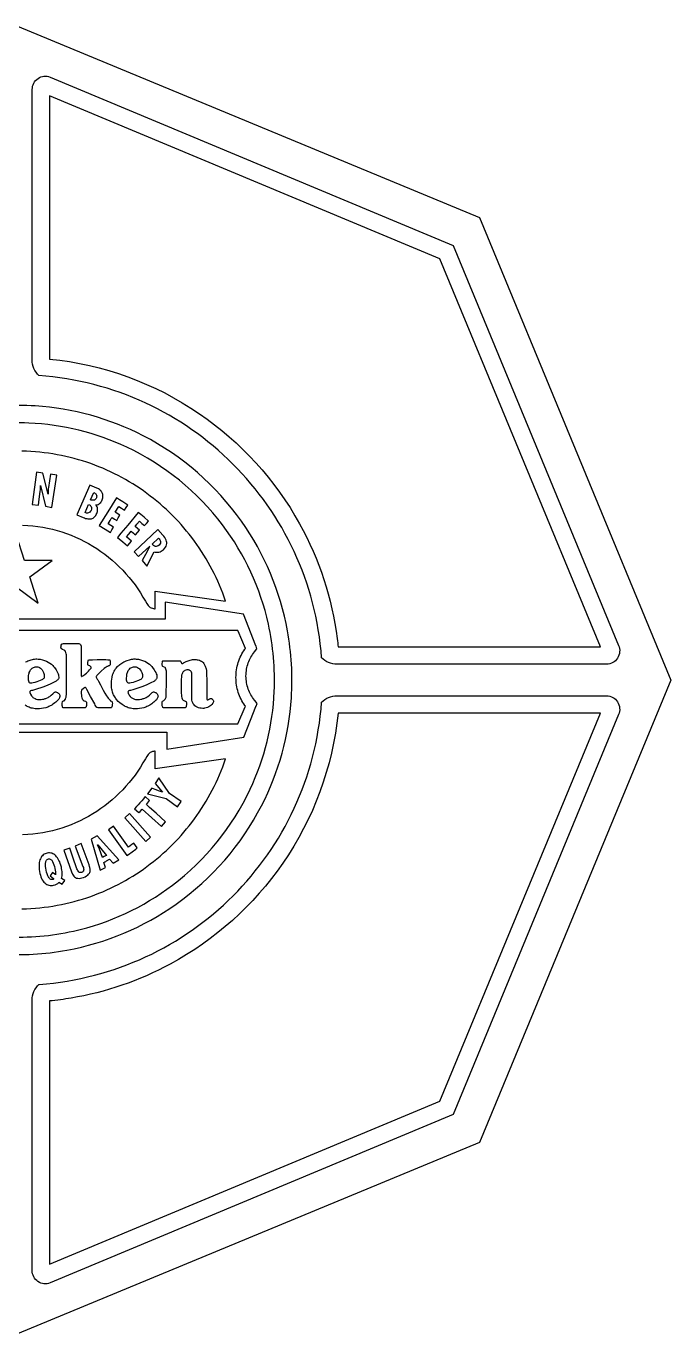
# Model space of a CAD drawing. Extents: x 0 to 300, y 0 to 300.
# Drawn here: x 152 to 300, y 0 to 300 of the extents above; entities that cross this region are included whole.
import ezdxf

# ---------------------------------------------------------------- set-up
doc = ezdxf.new("R2010")
doc.units = 0
doc.layers.add('Nível Padrão', color=18, linetype='CONTINUOUS')

msp = doc.modelspace()

# ---------------------------------------------------------------- linework, layer by layer
at = {"layer": 'Nível Padrão'}
for points in [[(43.93, 43.93), (43.17, 45.79), (0, 150), (43.93, 256.07), (150, 300), (256.07, 256.07), (300, 150), (256.07, 43.93), (150, 0), (43.93, 43.93)], [(159.05, 196.96), (157.56, 197.22), (157.1, 194.19), (157.06, 193.85), (157.03, 193.43), (157.03, 193.03), (157.04, 192.7), (157.01, 192.67), (155.79, 197.48), (154.36, 197.66), (153.34, 190.28), (154.82, 190.11), (155, 191.48), (155.23, 193.28), (155.28, 193.72), (155.31, 194.15), (155.32, 194.6), (155.32, 194.63), (156.46, 189.85), (157.88, 189.58), (159.05, 196.96)], [(168.2, 188.19), (168.3, 188.42), (168.36, 188.67), (168.4, 188.94), (168.4, 189.21), (168.37, 189.48), (168.29, 189.73), (168.17, 189.96), (168.09, 190.07), (167.99, 190.17), (168.27, 190.19), (168.51, 190.27), (168.73, 190.38), (168.93, 190.53), (169.1, 190.71), (169.24, 190.92), (169.36, 191.13), (169.45, 191.36), (169.52, 191.58), (169.57, 191.79), (169.6, 192), (169.6, 192.2), (169.59, 192.4), (169.56, 192.59), (169.5, 192.78), (169.43, 192.95), (169.34, 193.12), (169.23, 193.28), (169.1, 193.44), (168.96, 193.58), (168.8, 193.71), (168.62, 193.83), (168.43, 193.94), (168.23, 194.04), (166.63, 194.71), (163.62, 187.89), (165.11, 187.28), (165.38, 187.17), (165.64, 187.08), (165.89, 187.02), (166.13, 186.97), (166.36, 186.94), (166.58, 186.94), (166.79, 186.96), (166.98, 187), (167.17, 187.07), (167.34, 187.15), (167.51, 187.27), (167.67, 187.4), (167.81, 187.56), (167.95, 187.74), (168.08, 187.95), (168.2, 188.19)], [(168.11, 191.77), (168.06, 191.65), (168, 191.55), (167.93, 191.47), (167.85, 191.39), (167.68, 191.29), (167.5, 191.23), (167.31, 191.22), (167.13, 191.23), (166.95, 191.27), (166.8, 191.33), (167.53, 192.99), (167.68, 192.92), (167.82, 192.82), (167.95, 192.7), (168.06, 192.56), (168.14, 192.39), (168.18, 192.21), (168.17, 192), (168.11, 191.77)], [(166.92, 188.91), (166.79, 188.7), (166.64, 188.53), (166.46, 188.41), (166.27, 188.34), (166.08, 188.3), (165.88, 188.31), (165.69, 188.35), (165.52, 188.42), (166.33, 190.28), (166.5, 190.2), (166.65, 190.09), (166.79, 189.95), (166.9, 189.78), (166.98, 189.6), (167.01, 189.39), (166.99, 189.16), (166.92, 188.91)], [(175.31, 190.14), (174.18, 190.88), (173.39, 191.37), (172.72, 191.77), (170.73, 188.59), (168.78, 185.45), (170.13, 184.64), (171.32, 183.87), (171.67, 184.43), (172.07, 185.04), (171.45, 185.44), (170.79, 185.85), (171.24, 186.59), (171.53, 187.04), (171.7, 187.28), (172.29, 186.93), (172.77, 186.61), (173.15, 187.17), (173.53, 187.78), (172.42, 188.48), (173.27, 189.82), (173.9, 189.42), (174.58, 188.97), (174.93, 189.56), (175.31, 190.14)], [(180.06, 186.47), (179.05, 187.34), (178.34, 187.94), (177.73, 188.42), (175.32, 185.53), (173.75, 183.65), (172.95, 182.71), (174.18, 181.7), (175.25, 180.78), (175.43, 180.97), (175.7, 181.29), (176.15, 181.83), (175.02, 182.82), (175.57, 183.48), (176.1, 184.14), (176.65, 183.68), (176.89, 183.48), (177.09, 183.29), (177.53, 183.81), (177.99, 184.37), (177, 185.21), (177.42, 185.73), (177.99, 186.41), (178.58, 185.93), (179.18, 185.42), (179.62, 185.92), (180.06, 186.47)], [(144.54, 167.61), (149.67, 171.34), (154.77, 167.61), (152.81, 173.65), (157.94, 177.38), (151.59, 177.38), (149.67, 183.41), (147.71, 177.38), (141.36, 177.38), (146.49, 173.65), (144.54, 167.61)], [(179.68, 176.12), (181.37, 179.44), (181.64, 179.36), (181.91, 179.31), (182.18, 179.3), (182.45, 179.33), (182.73, 179.41), (182.99, 179.53), (183.25, 179.68), (183.5, 179.88), (183.78, 180.17), (183.99, 180.46), (184.15, 180.74), (184.24, 181.02), (184.29, 181.29), (184.28, 181.55), (184.23, 181.81), (184.14, 182.07), (183.98, 182.39), (183.79, 182.71), (183.58, 183), (183.38, 183.26), (182.21, 184.49), (176.77, 179.39), (177.81, 178.31), (180.35, 180.7), (180.38, 180.7), (180.32, 180.62), (180.2, 180.41), (179.4, 178.81), (178.66, 177.38), (179.68, 176.12)], [(182.51, 180.96), (182.3, 180.8), (182.08, 180.7), (181.87, 180.65), (181.66, 180.66), (181.46, 180.72), (181.26, 180.83), (181.07, 180.99), (180.9, 181.19), (182.36, 182.56), (182.55, 182.35), (182.7, 182.15), (182.79, 181.97), (182.86, 181.8), (182.87, 181.71), (182.87, 181.61), (182.86, 181.51), (182.82, 181.4), (182.7, 181.19), (182.51, 180.96)], [(161.23, 150.88), (161.23, 155.77), (161.19, 156.04), (161.13, 156.28), (161.04, 156.49), (160.91, 156.68), (160.89, 156.71), (160.84, 156.75), (160.68, 156.84), (160.33, 157), (160.13, 157.14), (160.05, 157.22), (160.01, 157.32), (159.99, 157.54), (160.01, 157.78), (160.06, 158), (160.16, 158.19), (160.18, 158.25), (160.22, 158.28), (160.27, 158.3), (160.33, 158.31), (160.54, 158.34), (160.99, 158.36), (162.31, 158.37), (163.62, 158.36), (164.07, 158.34), (164.26, 158.31), (164.39, 158.22), (164.5, 158.13), (164.64, 157.78), (164.64, 156.56), (164.64, 151.23), (164.64, 150.94), (164.68, 150.87), (164.72, 150.84), (164.78, 150.83), (164.85, 150.85), (165.01, 150.93), (165.18, 151.05), (165.52, 151.34), (165.81, 151.59), (166.3, 152.06), (166.55, 152.31), (166.76, 152.55), (166.89, 152.74), (166.92, 152.81), (166.92, 152.86), (166.89, 152.93), (166.85, 152.99), (166.77, 153.12), (166.7, 153.17), (166.6, 153.22), (166.36, 153.33), (166.26, 153.38), (166.2, 153.44), (166.16, 153.5), (166.13, 153.77), (166.13, 153.95), (166.15, 154.15), (166.19, 154.33), (166.25, 154.48), (166.34, 154.59), (166.39, 154.62), (166.45, 154.64), (166.75, 154.65), (167.24, 154.66), (168.32, 154.67), (170.27, 154.67), (170.76, 154.66), (171.03, 154.64), (171.12, 154.63), (171.17, 154.61), (171.21, 154.52), (171.25, 154.4), (171.29, 154.11), (171.31, 153.82), (171.29, 153.62), (171.27, 153.47), (171.2, 153.35), (171.12, 153.31), (171.03, 153.27), (170.92, 153.25), (170.79, 153.18), (170.66, 153.13), (170.5, 153.06), (170.33, 152.95), (170.17, 152.84), (169.9, 152.62), (169.19, 152), (168.83, 151.66), (168.5, 151.32), (168.24, 151.02), (168.15, 150.9), (168.1, 150.79), (168.1, 150.63), (168.16, 150.48), (168.23, 150.35), (168.33, 150.21), (168.41, 150.06), (168.58, 149.74), (169.03, 148.87), (169.68, 147.64), (170.05, 147.01), (170.43, 146.37), (170.63, 146.08), (170.82, 145.82), (171.01, 145.6), (171.2, 145.43), (171.25, 145.35), (171.27, 145.29), (171.29, 145.25), (171.36, 145.22), (171.59, 145.13), (171.69, 145.06), (171.72, 145.01), (171.74, 144.96), (171.77, 144.84), (171.78, 144.7), (171.77, 144.39), (171.72, 144.09), (171.65, 143.83), (171.59, 143.72), (171.5, 143.65), (171.36, 143.64), (171.08, 143.62), (168.84, 143.62), (168.49, 143.63), (168.31, 143.66), (168.24, 143.68), (168.2, 143.71), (167.99, 144.03), (167.87, 144.25), (167.76, 144.5), (166.8, 146.22), (165.93, 147.79), (165.75, 148.12), (165.64, 148.26), (165.59, 148.3), (165.55, 148.31), (165.47, 148.3), (165.37, 148.24), (165.12, 148.04), (164.73, 147.67), (164.68, 147.52), (164.65, 147.34), (164.63, 147.14), (164.63, 146.93), (164.67, 146.52), (164.73, 146.19), (164.78, 145.9), (164.82, 145.78), (164.88, 145.66), (164.97, 145.51), (165.11, 145.37), (165.33, 145.25), (165.58, 145.14), (165.64, 145.13), (165.69, 145.1), (165.78, 145.02), (165.81, 144.94), (165.83, 144.84), (165.84, 144.61), (165.83, 144.4), (165.81, 144.14), (165.76, 143.9), (165.73, 143.81), (165.69, 143.74), (165.64, 143.71), (165.55, 143.65), (165.38, 143.63), (165.17, 143.62), (160.54, 143.62), (160.45, 143.65), (160.41, 143.64), (160.42, 143.66), (160.44, 143.68), (160.42, 143.71), (160.35, 143.8), (160.31, 143.94), (160.28, 144.12), (160.26, 144.32), (160.27, 144.71), (160.3, 144.99), (160.35, 145.06), (160.43, 145.12), (160.59, 145.2), (160.69, 145.25), (160.77, 145.32), (160.91, 145.52), (161, 145.64), (161.06, 145.77), (161.11, 145.92), (161.15, 146.07), (161.19, 146.27), (161.21, 146.48), (161.23, 146.59), (161.23, 146.71), (161.23, 150.6), (161.23, 150.88)], [(152.55, 151.04), (152.6, 151.31), (152.65, 151.53), (152.72, 151.74), (152.8, 151.95), (152.9, 152.16), (153.02, 152.35), (153.17, 152.52), (153.34, 152.68), (153.53, 152.8), (153.7, 152.87), (153.88, 152.94), (154.08, 152.99), (154.29, 153.02), (154.49, 153.02), (154.69, 153), (154.88, 152.95), (155.05, 152.86), (155.27, 152.72), (155.37, 152.65), (155.45, 152.57), (155.65, 152.33), (155.83, 152.04), (155.92, 151.88), (156, 151.69), (156.08, 151.47), (156.14, 151.25), (156.16, 150.66), (156.11, 150.51), (156.04, 150.35), (155.92, 150.23), (155.77, 150.12), (155.56, 150.01), (155.24, 149.88), (154.42, 149.57), (153.99, 149.44), (153.6, 149.33), (153.28, 149.26), (153.06, 149.25), (152.99, 149.26), (152.92, 149.29), (152.77, 149.36), (152.72, 149.42), (152.66, 149.53), (152.57, 149.71), (152.52, 149.98), (152.5, 150.25), (152.55, 151.04)], [(182.01, 150.4), (181.95, 150.29), (181.86, 150.18), (181.76, 150.05), (181.66, 149.94), (181.54, 149.85), (181.42, 149.77), (180.46, 149.25), (179.99, 149.02), (179.52, 148.82), (178.56, 148.46), (176.47, 147.76), (175.94, 147.61), (175.73, 147.56), (175.53, 147.5), (175.44, 147.43), (175.39, 147.35), (175.37, 147.25), (175.38, 147.14), (175.44, 146.92), (175.53, 146.74), (175.74, 146.4), (175.85, 146.26), (175.96, 146.13), (176.08, 146.02), (176.23, 145.92), (176.58, 145.72), (176.85, 145.63), (177.13, 145.56), (177.42, 145.53), (177.71, 145.52), (178, 145.54), (178.29, 145.58), (178.58, 145.64), (178.86, 145.72), (179.03, 145.77), (179.2, 145.84), (179.55, 146.01), (179.75, 146.12), (179.93, 146.24), (180.29, 146.51), (180.62, 146.81), (180.95, 147.12), (181.06, 147.2), (181.19, 147.25), (181.34, 147.25), (181.49, 147.22), (181.64, 147.17), (181.78, 147.1), (181.9, 147.01), (182, 146.92), (182.09, 146.79), (182.16, 146.67), (182.22, 146.55), (182.25, 146.43), (182.26, 146.3), (182.25, 146.17), (182.21, 146.03), (182.15, 145.9), (182.08, 145.76), (181.99, 145.61), (181.88, 145.48), (181.77, 145.37), (181.72, 145.31), (181.65, 145.25), (181.62, 145.2), (181.54, 145.14), (181.45, 145.06), (181.39, 144.99), (181.3, 144.93), (181.07, 144.73), (180.81, 144.53), (180.6, 144.38), (180.38, 144.24), (179.9, 144), (179.71, 143.89), (179.5, 143.79), (179.27, 143.71), (179.03, 143.65), (178.53, 143.54), (178.04, 143.47), (177.55, 143.42), (177.05, 143.39), (176.57, 143.42), (175.98, 143.51), (175.69, 143.57), (175.43, 143.65), (175.19, 143.73), (175.01, 143.83), (174.95, 143.86), (174.75, 143.94), (174.64, 144), (174.51, 144.06), (174.25, 144.22), (174.02, 144.38), (173.52, 144.77), (173.14, 145.08), (172.75, 145.52), (172.58, 145.73), (172.47, 145.9), (172.18, 146.38), (172.06, 146.6), (171.98, 146.77), (171.83, 147.2), (171.72, 147.64), (171.64, 147.91), (171.6, 148.19), (171.58, 148.47), (171.57, 148.75), (171.57, 149.24), (171.59, 149.72), (171.64, 150.19), (171.72, 150.66), (171.85, 151.16), (171.95, 151.46), (172.07, 151.75), (172.19, 152.02), (172.34, 152.28), (172.5, 152.53), (172.68, 152.74), (172.99, 153.09), (173.15, 153.24), (173.32, 153.38), (173.51, 153.55), (173.72, 153.71), (174.16, 154), (174.4, 154.14), (174.65, 154.28), (174.92, 154.39), (175.18, 154.49), (175.68, 154.66), (175.94, 154.72), (176.2, 154.75), (176.45, 154.79), (176.72, 154.82), (176.99, 154.82), (177.25, 154.81), (177.76, 154.75), (178.27, 154.64), (178.73, 154.5), (178.96, 154.42), (179.2, 154.32), (179.61, 154.11), (179.96, 153.88), (180.31, 153.6), (180.63, 153.3), (180.82, 153.1), (181.01, 152.86), (181.39, 152.32), (181.57, 152.03), (181.73, 151.74), (181.87, 151.45), (181.97, 151.19), (182.01, 150.4)], [(175.07, 151.04), (175.13, 151.31), (175.18, 151.53), (175.24, 151.74), (175.33, 151.95), (175.43, 152.16), (175.55, 152.35), (175.69, 152.52), (175.86, 152.68), (176.06, 152.8), (176.22, 152.87), (176.41, 152.94), (176.61, 152.99), (176.82, 153.02), (177.02, 153.02), (177.22, 153), (177.41, 152.95), (177.57, 152.86), (177.8, 152.72), (177.9, 152.65), (177.98, 152.57), (178.18, 152.33), (178.36, 152.04), (178.44, 151.88), (178.53, 151.69), (178.61, 151.47), (178.67, 151.25), (178.69, 150.66), (178.64, 150.51), (178.56, 150.35), (178.44, 150.23), (178.3, 150.12), (178.08, 150.01), (177.76, 149.88), (176.95, 149.57), (176.52, 149.44), (176.13, 149.33), (175.81, 149.26), (175.59, 149.25), (175.52, 149.26), (175.45, 149.29), (175.3, 149.36), (175.25, 149.42), (175.19, 149.53), (175.1, 149.71), (175.05, 149.98), (175.03, 150.25), (175.07, 151.04)], [(187.59, 149.74), (187.59, 149.74), (187.59, 147.09), (187.62, 146.48), (187.66, 146.18), (187.71, 145.9), (187.8, 145.7), (187.9, 145.53), (188.04, 145.4), (188.21, 145.28), (188.38, 145.21), (188.53, 145.14), (188.6, 145.11), (188.67, 145.08), (188.72, 145.04), (188.76, 144.96), (188.79, 144.87), (188.8, 144.73), (188.78, 144.36), (188.72, 143.99), (188.69, 143.84), (188.64, 143.74), (188.62, 143.7), (188.58, 143.68), (188.5, 143.65), (188.39, 143.63), (188.2, 143.63), (187.74, 143.62), (184.19, 143.62), (183.72, 143.63), (183.54, 143.65), (183.4, 143.68), (183.34, 143.75), (183.29, 143.89), (183.25, 144.08), (183.23, 144.29), (183.22, 144.7), (183.23, 144.86), (183.25, 144.96), (183.3, 145.12), (183.34, 145.18), (183.43, 145.22), (183.61, 145.33), (183.76, 145.43), (183.9, 145.57), (184.01, 145.75), (184.07, 145.89), (184.12, 146.06), (184.15, 146.22), (184.16, 146.36), (184.18, 149.87), (184.18, 151.44), (184.19, 151.75), (184.19, 152.04), (184.14, 152.27), (184.07, 152.51), (184, 152.69), (183.95, 152.77), (183.89, 152.83), (183.54, 153.03), (183.4, 153.13), (183.31, 153.18), (183.26, 153.26), (183.23, 153.37), (183.22, 153.62), (183.23, 153.82), (183.26, 154.07), (183.29, 154.19), (183.33, 154.3), (183.39, 154.38), (183.46, 154.43), (183.72, 154.43), (183.95, 154.43), (186.63, 154.43), (187.07, 154.42), (187.28, 154.4), (187.36, 154.37), (187.42, 154.35), (187.46, 154.3), (187.51, 154.22), (187.59, 154.02), (187.68, 153.85), (187.72, 153.82), (187.77, 153.81), (187.89, 153.82), (188.09, 153.91), (188.69, 154.21), (188.97, 154.34), (189.2, 154.43), (189.68, 154.57), (189.92, 154.63), (190.16, 154.67), (190.36, 154.7), (190.57, 154.71), (191, 154.7), (191.25, 154.66), (191.5, 154.61), (191.75, 154.53), (191.99, 154.43), (192.23, 154.31), (192.45, 154.16), (192.64, 153.99), (192.81, 153.79), (192.97, 153.5), (193.11, 153.21), (193.34, 152.6), (193.38, 152.18), (193.42, 151.44), (193.45, 149.87), (193.45, 145.84), (193.45, 145.63), (193.48, 145.55), (193.51, 145.52), (193.52, 145.48), (193.56, 145.45), (193.63, 145.43), (193.72, 145.45), (193.84, 145.51), (194.09, 145.66), (194.28, 145.75), (194.38, 145.77), (194.5, 145.75), (194.58, 145.73), (194.65, 145.68), (194.79, 145.56), (194.91, 145.4), (195, 145.25), (195.02, 145.13), (195.02, 145.06), (195, 144.99), (194.81, 144.67), (194.62, 144.4), (194.42, 144.17), (194.19, 143.99), (193.94, 143.84), (193.65, 143.72), (193.31, 143.62), (192.93, 143.53), (192.75, 143.5), (192.56, 143.49), (192.2, 143.51), (191.88, 143.54), (191.54, 143.62), (191.22, 143.74), (191.08, 143.82), (190.95, 143.91), (190.72, 144.09), (190.53, 144.29), (190.36, 144.5), (190.22, 144.73), (190.16, 144.88), (190.12, 145.04), (190.04, 145.34), (190.04, 146.48), (190.04, 149.91), (190.04, 151.03), (190.04, 151.37), (190.01, 151.57), (189.94, 151.77), (189.84, 151.95), (189.77, 152.03), (189.69, 152.1), (189.6, 152.18), (189.51, 152.25), (189.41, 152.29), (189.28, 152.31), (189.08, 152.34), (188.86, 152.33), (188.65, 152.28), (188.44, 152.19), (188.31, 152.11), (188.18, 152.02), (188.07, 151.91), (187.97, 151.78), (187.87, 151.62), (187.78, 151.45), (187.72, 151.27), (187.67, 151.08), (187.59, 149.74)], [(181.6, 126.24), (182.8, 124.81), (183.29, 124.29), (183.26, 124.26), (183.04, 124.35), (182.59, 124.52), (181.59, 124.88), (180.85, 125.16), (179.85, 123.85), (184.11, 122.8), (186.76, 120.91), (187.61, 122.1), (184.92, 123.97), (182.45, 127.52), (181.6, 126.24)], [(180.32, 122.33), (179.33, 123.24), (178.9, 122.73), (178.51, 122.28), (178.11, 121.84), (177.71, 121.39), (177.3, 120.95), (176.85, 120.47), (177.84, 119.57), (178.15, 119.87), (178.63, 120.38), (180.86, 118.38), (183.03, 116.42), (183.99, 117.5), (181.85, 119.43), (180.34, 120.78), (179.59, 121.43), (180.08, 122.02), (180.32, 122.33)], [(180.55, 113.97), (175.69, 119.39), (174.61, 118.4), (179.48, 112.98), (180.55, 113.97)], [(173.27, 108.75), (168.26, 114.23), (166.92, 113.5), (168.96, 106.37), (170.24, 107.01), (169.83, 108.17), (170.06, 108.28), (170.27, 108.38), (170.47, 108.49), (171.14, 108.87), (171.96, 107.97), (173.27, 108.75)], [(177.49, 111.46), (176.68, 112.54), (176.27, 112.23), (175.51, 111.67), (172.04, 116.48), (170.88, 115.63), (175.13, 109.75), (175.49, 109.99), (176.33, 110.59), (177.15, 111.2), (177.49, 111.46)], [(164.64, 112.46), (163.27, 111.9), (165.02, 107.24), (165.12, 106.95), (165.17, 106.71), (165.2, 106.5), (165.18, 106.33), (165.12, 106.18), (165.03, 106.06), (164.89, 105.95), (164.7, 105.87), (164.53, 105.82), (164.37, 105.82), (164.22, 105.86), (164.09, 105.95), (163.97, 106.09), (163.86, 106.26), (163.75, 106.47), (163.65, 106.71), (162.74, 109.34), (161.99, 111.44), (160.62, 111), (162.37, 106.02), (162.63, 105.44), (162.76, 105.2), (162.92, 105), (163.12, 104.82), (163.34, 104.68), (163.58, 104.57), (163.84, 104.51), (164.13, 104.49), (164.44, 104.52), (164.79, 104.59), (165.17, 104.7), (165.55, 104.87), (165.87, 105.04), (166.14, 105.23), (166.34, 105.43), (166.5, 105.65), (166.61, 105.87), (166.68, 106.1), (166.71, 106.34), (166.69, 106.64), (166.64, 106.95), (166.55, 107.25), (166.45, 107.56), (164.64, 112.46)], [(170.41, 109.77), (170.23, 109.66), (169.92, 109.48), (169.51, 109.25), (168.81, 111.17), (168.4, 112.22), (168.43, 112.22), (169.1, 111.35), (170.41, 109.77)], [(160.86, 103.98), (160.07, 104.44), (160.16, 104.74), (160.22, 105.04), (160.25, 105.37), (160.25, 105.7), (160.24, 106.04), (160.2, 106.38), (160.14, 106.72), (160.07, 107.06), (159.96, 107.5), (159.83, 107.9), (159.69, 108.27), (159.53, 108.61), (159.36, 108.93), (159.18, 109.21), (158.98, 109.46), (158.78, 109.68), (158.56, 109.86), (158.34, 110.02), (158.11, 110.15), (157.86, 110.24), (157.62, 110.3), (157.36, 110.33), (157.1, 110.33), (156.83, 110.3), (156.58, 110.23), (156.34, 110.14), (156.12, 110.01), (155.91, 109.86), (155.72, 109.69), (155.55, 109.49), (155.4, 109.26), (155.27, 109.01), (155.16, 108.73), (155.07, 108.43), (155.01, 108.1), (154.97, 107.75), (154.95, 107.37), (154.96, 106.97), (154.99, 106.55), (155.06, 106.1), (155.14, 105.64), (155.25, 105.22), (155.37, 104.83), (155.52, 104.48), (155.68, 104.16), (155.86, 103.88), (156.06, 103.64), (156.27, 103.43), (156.49, 103.25), (156.73, 103.11), (156.97, 103), (157.22, 102.91), (157.48, 102.87), (157.75, 102.85), (158.02, 102.86), (158.29, 102.9), (158.66, 103), (158.83, 103.07), (158.99, 103.15), (159.14, 103.24), (159.27, 103.34), (159.4, 103.46), (159.52, 103.6), (160.24, 103.13), (160.86, 103.98)], [(158.55, 106.77), (158.69, 106), (158.71, 105.77), (158.7, 105.52), (158.7, 105.43), (158.73, 105.32), (158.7, 105.37), (158.67, 105.41), (158.58, 105.46), (158.06, 105.87), (157.48, 105.05), (158.23, 104.47), (158.3, 104.43), (158.35, 104.41), (158.3, 104.37), (158.26, 104.33), (158.16, 104.26), (158.06, 104.21), (157.92, 104.2), (157.79, 104.22), (157.66, 104.26), (157.54, 104.32), (157.42, 104.41), (157.32, 104.51), (157.21, 104.64), (157.12, 104.78), (156.95, 105.11), (156.8, 105.5), (156.67, 105.93), (156.57, 106.39), (156.5, 106.82), (156.46, 107.24), (156.44, 107.65), (156.46, 108.04), (156.49, 108.21), (156.53, 108.38), (156.59, 108.52), (156.65, 108.65), (156.74, 108.76), (156.84, 108.85), (156.96, 108.92), (157.1, 108.96), (157.24, 108.97), (157.38, 108.96), (157.51, 108.92), (157.63, 108.85), (157.74, 108.75), (157.85, 108.64), (157.95, 108.5), (158.04, 108.35), (158.21, 108), (158.35, 107.61), (158.46, 107.19), (158.55, 106.77)]]:
    msp.add_lwpolyline(points, close=True, dxfattribs=at)
for points in [[(219.82, 155.07), (219.68, 156.69), (219.51, 158.3), (219.31, 159.89), (219.06, 161.48), (218.78, 163.05), (218.47, 164.62), (218.12, 166.17), (217.74, 167.7), (217.33, 169.23), (216.88, 170.74), (216.4, 172.23), (215.88, 173.71), (215.34, 175.18), (214.76, 176.62), (214.15, 178.06), (213.51, 179.47), (212.84, 180.87), (212.14, 182.25), (211.41, 183.62), (210.66, 184.96), (209.87, 186.29), (209.05, 187.6), (208.21, 188.89), (207.34, 190.16), (206.45, 191.41), (205.52, 192.64), (204.57, 193.84), (203.6, 195.03), (202.6, 196.19), (201.57, 197.33), (200.52, 198.45), (199.45, 199.55), (198.35, 200.62), (197.23, 201.67), (196.09, 202.69), (194.92, 203.69), (193.73, 204.66), (192.53, 205.61), (191.3, 206.53), (190.05, 207.42), (188.77, 208.29), (187.48, 209.13), (186.17, 209.94), (184.84, 210.73), (183.5, 211.48), (182.13, 212.21), (180.75, 212.9), (179.35, 213.57), (177.93, 214.21), (176.49, 214.81), (175.04, 215.39), (173.58, 215.93), (172.1, 216.44), (170.6, 216.92), (169.09, 217.37), (167.56, 217.78), (166.03, 218.16), (164.48, 218.5), (162.91, 218.81), (161.34, 219.09), (159.75, 219.33), (158.15, 219.53), (156.54, 219.7), (154.92, 219.83, -0.203998), (153.38, 223.43), (153.38, 285.45), (153.41, 285.83), (153.47, 286.2), (153.58, 286.56), (153.73, 286.91), (153.92, 287.23), (154.15, 287.52), (154.41, 287.79), (154.71, 288.02), (155.02, 288.22), (155.36, 288.37), (155.71, 288.47), (156.07, 288.54), (156.43, 288.55), (156.79, 288.52), (157.15, 288.45), (157.51, 288.33), (250.02, 249.66), (288.01, 157.95), (288.13, 157.58), (288.21, 157.21), (288.25, 156.83), (288.24, 156.45), (288.18, 156.07), (288.08, 155.71), (287.94, 155.35), (287.75, 155.02), (287.53, 154.71), (287.27, 154.43), (286.98, 154.19), (286.67, 153.99), (286.34, 153.83), (285.99, 153.72), (285.62, 153.64), (285.25, 153.62), (223.34, 153.62, -0.197486), (219.82, 155.07), (219.82, 155.07)], [(223.61, 157.62), (283.81, 157.62), (246.95, 246.6), (157.38, 284.04), (157.38, 223.64, -0.126175), (191.75, 211.1, -0.116618), (214.77, 185.82, -0.094986), (223.4, 159.49, -0.006378), (223.61, 157.62)], [(87, 150, 0.054318), (88.47, 136.39, 0.101067), (98.67, 113.47, 0.119297), (121.17, 93.97, 0.103493), (145.91, 87.13, 0.060839), (161.31, 88.01, 0.109943), (186.41, 98.58, 0.119927), (206.03, 121.17, 0.103493), (212.87, 145.91, 0.060839), (211.99, 161.31, 0.109943), (201.42, 186.41, 0.119927), (178.83, 206.03, 0.103493), (154.09, 212.87, 0.060839), (138.69, 211.99, 0.109877), (113.61, 201.43, 0.120973), (93.86, 178.61, 0.096754), (87.24, 155.52, 0.021823), (87, 150)], [(91, 150, 0.071455), (93.36, 133.41, 0.091783), (103.02, 114.31, 0.120741), (124.93, 96.58, 0.099438), (147.4, 91.06, 0.065578), (162.84, 92.4, 0.107818), (185.57, 102.92, 0.121394), (203.42, 124.93, 0.099438), (208.94, 147.4, 0.065578), (207.6, 162.84, 0.107818), (197.08, 185.57, 0.121394), (175.07, 203.42, 0.099438), (152.6, 208.94, 0.065573), (137.16, 207.6, 0.107758), (114.44, 197.08, 0.122408), (96.48, 174.87, 0.099256), (91.05, 152.42, 0.010199), (91, 150)], [(155.01, 80.18), (156.63, 80.31), (158.24, 80.48), (159.84, 80.69), (161.43, 80.93), (163, 81.21), (164.56, 81.52), (166.11, 81.87), (167.65, 82.25), (169.17, 82.66), (170.68, 83.11), (172.18, 83.59), (173.66, 84.1), (175.12, 84.65), (176.57, 85.23), (178, 85.83), (179.42, 86.47), (180.82, 87.14), (182.2, 87.84), (183.56, 88.56), (184.91, 89.32), (186.24, 90.1), (187.54, 90.92), (188.83, 91.76), (190.1, 92.62), (191.35, 93.52), (192.58, 94.44), (193.78, 95.39), (194.97, 96.36), (196.13, 97.36), (197.27, 98.38), (198.39, 99.43), (199.49, 100.5), (200.56, 101.59), (201.61, 102.71), (202.63, 103.85), (203.63, 105.01), (204.6, 106.2), (205.55, 107.41), (206.47, 108.63), (207.37, 109.88), (208.24, 111.15), (209.08, 112.44), (209.89, 113.74), (210.67, 115.07), (211.43, 116.41), (212.16, 117.78), (212.86, 119.16), (213.52, 120.56), (214.16, 121.97), (214.77, 123.4), (215.35, 124.85), (215.89, 126.31), (216.4, 127.79), (216.88, 129.28), (217.33, 130.79), (217.75, 132.31), (218.13, 133.85), (218.47, 135.39), (218.79, 136.95), (219.06, 138.53), (219.31, 140.11), (219.51, 141.71), (219.68, 143.32), (219.82, 144.93, -0.19747), (223.34, 146.38), (285.25, 146.38), (285.62, 146.35), (285.99, 146.28), (286.34, 146.17), (286.67, 146.01), (286.98, 145.81), (287.27, 145.57), (287.53, 145.29), (287.75, 144.98), (287.94, 144.65), (288.08, 144.29), (288.18, 143.93), (288.24, 143.55), (288.25, 143.17), (288.21, 142.79), (288.13, 142.42), (288, 142.05), (250.02, 50.34), (157.51, 11.67), (157.15, 11.55), (156.79, 11.48), (156.43, 11.45), (156.07, 11.46), (155.71, 11.53), (155.36, 11.63), (155.02, 11.78), (154.7, 11.98), (154.41, 12.21), (154.15, 12.48), (153.92, 12.77), (153.73, 13.09), (153.58, 13.44), (153.47, 13.79), (153.4, 14.17), (153.38, 14.55), (153.38, 76.57, -0.204021), (154.92, 80.17), (154.96, 80.18), (155.01, 80.18)], [(157.38, 76.36), (157.38, 15.96), (246.95, 53.4), (283.81, 142.38), (223.61, 142.38, -0.126533), (210.91, 107.97, -0.118528), (185.03, 84.81, -0.082126), (162.29, 77.02, -0.016772), (157.38, 76.36)]]:
    msp.add_lwpolyline(points, format="xyb", close=True, dxfattribs=at)
for points in [[(151.17, 185.54), (152.34, 185.48), (153.51, 185.38), (154.66, 185.24), (155.79, 185.06), (156.92, 184.84), (158.03, 184.59), (159.12, 184.29), (160.21, 183.97), (161.27, 183.6), (162.32, 183.2), (163.35, 182.77), (164.37, 182.31), (165.36, 181.81), (166.34, 181.28), (167.3, 180.72), (168.23, 180.13), (169.15, 179.51), (170.04, 178.86), (170.91, 178.18), (171.76, 177.47), (172.58, 176.73), (173.38, 175.97), (174.15, 175.19), (174.9, 174.38), (175.62, 173.54), (176.32, 172.68), (176.99, 171.8), (177.62, 170.89), (178.23, 169.97), (178.81, 169.02), (179.36, 168.05), (179.68, 167.53), (179.84, 167.3), (180, 167.1), (180.16, 166.93), (180.33, 166.79), (180.49, 166.67), (180.66, 166.58), (180.96, 166.45), (181.23, 166.38), (181.44, 166.36), (181.63, 166.36), (181.63, 170.35), (197.77, 168.05), (197.45, 168.98), (197.11, 169.91), (196.76, 170.83), (196.38, 171.74), (195.99, 172.64), (195.58, 173.53), (195.16, 174.41), (194.72, 175.28), (194.26, 176.14), (193.79, 176.99), (193.3, 177.83), (192.79, 178.67), (192.27, 179.49), (191.74, 180.3), (191.18, 181.09), (190.62, 181.88), (190.04, 182.66), (189.44, 183.42), (188.84, 184.18), (188.21, 184.92), (187.58, 185.64), (186.93, 186.36), (186.26, 187.06), (185.58, 187.75), (184.89, 188.43), (184.19, 189.1), (183.48, 189.75), (182.75, 190.38), (182.01, 191.01), (181.26, 191.62), (180.49, 192.21), (179.72, 192.79), (178.93, 193.36), (178.13, 193.91), (177.32, 194.45), (176.5, 194.97), (175.67, 195.47), (174.83, 195.96), (173.98, 196.44), (173.12, 196.89), (172.25, 197.33), (171.37, 197.76), (170.48, 198.17), (169.58, 198.56), (168.67, 198.93), (167.75, 199.29), (166.83, 199.63), (165.89, 199.95), (164.95, 200.25), (164, 200.54), (163.05, 200.81), (162.08, 201.06), (161.11, 201.29), (160.13, 201.5), (159.14, 201.69), (158.15, 201.86), (157.15, 202.02), (156.14, 202.15), (155.13, 202.26), (154.11, 202.35), (153.09, 202.43), (152.06, 202.48), (151.03, 202.51)], [(115.18, 138), (184.29, 138), (184.29, 134.15), (201.97, 136.92), (203.46, 140.77), (204.74, 143.92), (204.74, 143.96), (204.77, 144), (205, 144.64), (204.5, 145.31), (204.45, 145.37), (204.21, 145.66), (203.99, 145.95), (203.79, 146.26), (203.6, 146.57), (203.42, 146.9), (203.26, 147.23), (203.11, 147.57), (202.97, 147.92), (202.86, 148.28), (202.75, 148.64), (202.67, 149.01), (202.59, 149.38), (202.54, 149.76), (202.5, 150.14), (202.47, 150.52), (202.46, 150.91), (202.47, 151.3), (202.5, 151.69), (202.54, 152.07), (202.59, 152.45), (202.67, 152.83), (202.75, 153.2), (202.86, 153.56), (202.97, 153.92), (203.11, 154.27), (203.26, 154.61), (203.42, 154.94), (203.6, 155.26), (203.79, 155.57), (203.99, 155.88), (204.21, 156.17), (204.45, 156.45), (204.97, 157.17), (204.77, 157.76), (204.77, 157.82), (204.75, 157.82), (204.74, 157.84), (201.88, 165.07), (183.88, 167.84), (183.88, 163.96), (115.59, 163.96)], [(99.34, 139.95), (200.6, 139.95), (202.26, 143.86), (202.26, 143.86), (202.32, 144), (202.23, 144.15), (201.98, 144.5), (201.75, 144.85), (201.53, 145.22), (201.33, 145.6), (201.15, 145.98), (200.98, 146.37), (200.82, 146.77), (200.69, 147.17), (200.56, 147.58), (200.46, 148), (200.37, 148.42), (200.29, 148.84), (200.24, 149.27), (200.2, 149.71), (200.17, 150.15), (200.16, 150.59), (200.17, 151.03), (200.2, 151.48), (200.24, 151.91), (200.29, 152.35), (200.37, 152.78), (200.46, 153.2), (200.56, 153.62), (200.69, 154.03), (200.82, 154.43), (200.98, 154.83), (201.15, 155.22), (201.33, 155.61), (201.53, 155.98), (201.75, 156.35), (201.98, 156.71), (202.23, 157.06), (202.32, 157.2), (200.63, 161.19), (200.57, 161.37), (99.37, 161.37)], [(151.87, 154.14), (152.12, 154.28), (152.39, 154.39), (152.66, 154.49), (153.16, 154.66), (153.41, 154.72), (153.68, 154.75), (153.93, 154.79), (154.19, 154.82), (154.46, 154.82), (154.73, 154.81), (155.24, 154.75), (155.75, 154.64), (156.2, 154.5), (156.44, 154.42), (156.68, 154.32), (157.08, 154.11), (157.44, 153.88), (157.78, 153.6), (158.11, 153.3), (158.29, 153.1), (158.48, 152.86), (158.87, 152.32), (159.04, 152.03), (159.2, 151.74), (159.34, 151.45), (159.45, 151.19), (159.49, 150.4), (159.49, 150.4), (159.42, 150.29), (159.33, 150.18), (159.24, 150.05), (159.13, 149.94), (159.02, 149.85), (158.89, 149.77), (157.93, 149.25), (157.47, 149.02), (156.99, 148.82), (156.04, 148.46), (153.94, 147.76), (153.41, 147.61), (153.2, 147.56), (153.01, 147.5), (152.92, 147.43), (152.87, 147.35), (152.85, 147.25), (152.85, 147.14), (152.92, 146.92), (153.01, 146.74), (153.22, 146.4), (153.32, 146.26), (153.43, 146.13), (153.56, 146.02), (153.7, 145.92), (154.06, 145.72), (154.32, 145.63), (154.6, 145.56), (154.89, 145.53), (155.18, 145.52), (155.47, 145.54), (155.76, 145.58), (156.05, 145.64), (156.33, 145.72), (156.5, 145.77), (156.68, 145.84), (157.03, 146.01), (157.22, 146.12), (157.41, 146.24), (157.76, 146.51), (158.1, 146.81), (158.43, 147.12), (158.54, 147.2), (158.67, 147.25), (158.81, 147.25), (158.96, 147.22), (159.11, 147.17), (159.25, 147.1), (159.37, 147.01), (159.47, 146.92), (159.56, 146.79), (159.64, 146.67), (159.69, 146.55), (159.72, 146.43), (159.73, 146.3), (159.72, 146.17), (159.68, 146.03), (159.62, 145.9), (159.56, 145.76), (159.46, 145.61), (159.35, 145.48), (159.24, 145.37), (159.19, 145.31), (159.13, 145.25), (159.09, 145.2), (159.01, 145.14), (158.92, 145.06), (158.86, 144.99), (158.78, 144.93), (158.54, 144.73), (158.28, 144.53), (158.07, 144.38), (157.85, 144.24), (157.38, 144), (157.19, 143.89), (156.97, 143.79), (156.74, 143.71), (156.5, 143.65), (156, 143.54), (155.51, 143.47), (155.02, 143.42), (154.52, 143.39), (154.04, 143.42), (153.46, 143.51), (153.17, 143.57), (152.9, 143.65), (152.66, 143.73), (152.48, 143.83), (152.43, 143.86), (152.22, 143.94), (152.11, 144), (151.99, 144.06), (151.73, 144.22)], [(151.03, 97.49), (152.06, 97.52), (153.09, 97.57), (154.11, 97.65), (155.13, 97.74), (156.14, 97.85), (157.15, 97.98), (158.15, 98.14), (159.14, 98.31), (160.13, 98.5), (161.11, 98.71), (162.08, 98.94), (163.05, 99.19), (164, 99.46), (164.95, 99.75), (165.89, 100.05), (166.83, 100.37), (167.75, 100.71), (168.67, 101.07), (169.58, 101.44), (170.48, 101.83), (171.37, 102.24), (172.25, 102.67), (173.12, 103.11), (173.98, 103.56), (174.83, 104.04), (175.67, 104.53), (176.5, 105.03), (177.32, 105.55), (178.13, 106.09), (178.93, 106.64), (179.72, 107.21), (180.49, 107.79), (181.26, 108.38), (182.01, 108.99), (182.75, 109.61), (183.48, 110.25), (184.19, 110.9), (184.89, 111.57), (185.58, 112.24), (186.26, 112.94), (186.93, 113.64), (187.58, 114.36), (188.21, 115.08), (188.84, 115.82), (189.44, 116.58), (190.04, 117.34), (190.62, 118.12), (191.18, 118.91), (191.74, 119.7), (192.27, 120.51), (192.79, 121.33), (193.3, 122.17), (193.79, 123.01), (194.26, 123.86), (194.72, 124.72), (195.16, 125.59), (195.58, 126.47), (195.99, 127.36), (196.38, 128.26), (196.76, 129.17), (197.11, 130.09), (197.45, 131.01), (197.77, 131.95), (181.63, 129.65), (181.63, 133.64), (181.44, 133.65), (181.23, 133.62), (180.96, 133.56), (180.66, 133.43), (180.49, 133.34), (180.33, 133.22), (180.16, 133.08), (180, 132.91), (179.84, 132.71), (179.68, 132.47), (179.36, 131.95), (178.81, 130.98), (178.23, 130.03), (177.62, 129.11), (176.99, 128.2), (176.32, 127.32), (175.62, 126.46), (174.9, 125.62), (174.15, 124.81), (173.38, 124.03), (172.58, 123.26), (171.76, 122.53), (170.91, 121.82), (170.04, 121.14), (169.15, 120.49), (168.23, 119.87), (167.3, 119.28), (166.34, 118.72), (165.36, 118.19), (164.37, 117.69), (163.35, 117.23), (162.32, 116.8), (161.27, 116.4), (160.21, 116.03), (159.12, 115.71), (158.03, 115.41), (156.92, 115.16), (155.79, 114.94), (154.66, 114.76), (153.51, 114.62), (152.34, 114.52), (151.17, 114.46)]]:
    msp.add_lwpolyline(points, dxfattribs=at)

doc.saveas('drawing.dxf')
